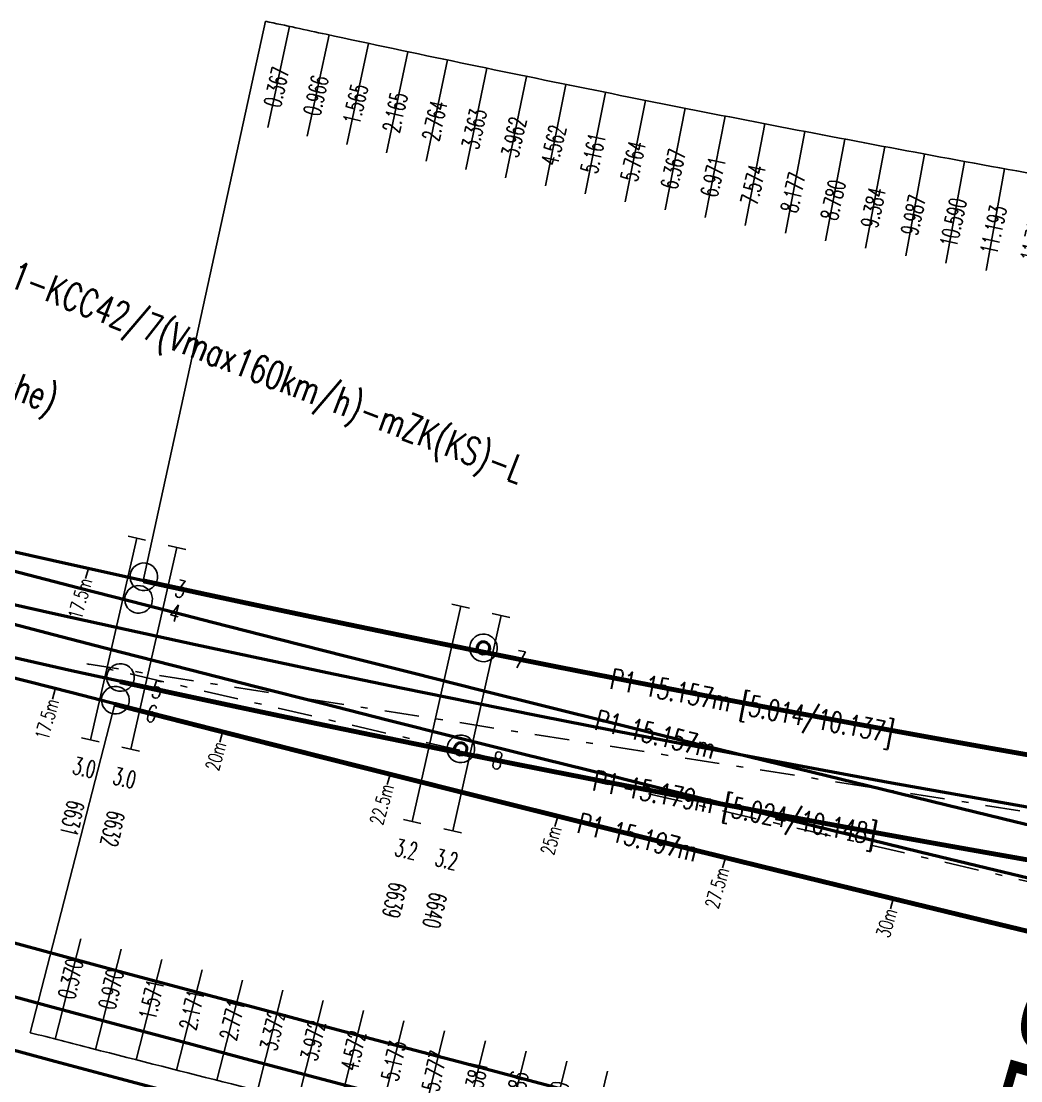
# Model space of a CAD drawing. Header units: millimetres. Extents: x 2688706 to 2690835, y 1254387 to 1255241.
# Drawn here: x 2689306.56 to 2689321.02, y 1254915.68 to 1254931.02 of the extents above; entities that cross this region are included whole.
import ezdxf
from ezdxf.enums import TextEntityAlignment as Align

# ---------------------------------------------------------------- set-up
doc = ezdxf.new("R2010")
doc.units = ezdxf.units.MM
doc.linetypes.add('STRICHLINIE', pattern=[0.75, 0.5, -0.25])
doc.linetypes.add('STRICHPUNKT', pattern=[1, 0.5, -0.25, 0, -0.25])
for name, color, linetype in [('A-HS-0017-_____', 1, 'STRICHPUNKT'), ('A-N1-0017-_____', 1, 'STRICHPUNKT'), ('A-SP-0017-_____', 1, 'STRICHPUNKT'), ('BS-TR-B-Gleisstrang-LinieGeometrie', 7, 'Continuous'), ('BS-TR-B-Weiche-Kurzbezeichnung', 7, 'Continuous'), ('BS-TR-N-Gleisstrang-LinieGeometrie', 7, 'Continuous'), ('G-EM-0017-_____', 1, 'Continuous'), ('G-GE-0017-_____', 1, 'Continuous'), ('L-HS-0017-_____', 4, 'Continuous'), ('L-N1-0017-_____', 3, 'Continuous'), ('L-ST-0017-_____', 7, 'Continuous'), ('S-OF-0017-_____', 7, 'STRICHLINIE'), ('S-ON-0017-_____', 7, 'Continuous'), ('T-DD-0017-_____', 7, 'Continuous'), ('T-EM-0017-_____', 1, 'Continuous'), ('T-GE-0017-_____', 1, 'Continuous'), ('T-MK-0017-_____', 1, 'Continuous'), ('T-SS-0017-_____', 7, 'Continuous'), ('T-ST', 7, 'Continuous')]:
    doc.layers.add(name, color=color, linetype=linetype)
doc.layers.add('T-LL-0017-_____', color=2, linetype='Continuous', lineweight=0)
doc.layers.get('S-OF-0017-_____').off()
doc.styles.add('R6', font='simplex.shx', dxfattribs={"width": 0.6})
doc.styles.add('R7', font='simplex.shx', dxfattribs={"width": 0.7})
doc.styles.add('Style-Arial', font='arial.ttf')

# ---------------------------------------------------------------- blocks, each defined once
blk = doc.blocks.new('WeiVlpSchwelleR')
at = {"color": 7}
for p, q in [((-0.4999999999999886, -0.1300000000000048), (-0.4999999999999886, 0.1299999999999719)), ((0.5000000000000153, -0.1300000000000075), (0.5000000000000082, 0.1299999999999692))]:
    blk.add_line(p, q, dxfattribs=at)
at = {"color": 0, "linetype": 'ByBlock', "lineweight": -2}
blk.add_line((0.5000000000000118, -1.201402631621339e-14), (-0.4999999999999868, 4.853087807381139e-15), dxfattribs=at)
at = {"style": 'R6', "width": 0.6}
blk.add_attdef('LAENGE', text='', height=0.25, rotation=90, dxfattribs=at).set_placement((1.229737067022978, 0.007106245459260857, 6e-06), align=Align.MIDDLE)
at = {"style": 'R6', "width": 0.6, "flags": 1}
for tag, p in [('WVP-SKML', (-3, -5.426215032855453e-14, 2e-06)), ('WVP-SKMR', (5, -5.426215032855453e-14, 2e-06))]:
    blk.add_attdef(tag, text='', height=0.25, rotation=180, dxfattribs=at).set_placement(p, align=Align.MIDDLE_CENTER)
for tag, rotation, p in [('VERKLINKS', 180, (-0.8611075787620777, -8.73603956063954e-05, 2e-06)), ('VERKRECHTS', 179.9999999999973, (0.8750000000000082, -5.459328261269093e-14, 2e-06))]:
    blk.add_attdef(tag, text='', height=0.25, rotation=rotation, dxfattribs=at).set_placement(p, align=Align.MIDDLE)
at = {"color": 1, "extrusion": (-1, 1.836970198721029e-16, 1.224646799147353e-16), "style": 'R6', "width": 0.6, "flags": 8}
blk.add_attdef('WVP-ANL', text='', height=0.25, rotation=270, dxfattribs=at).set_placement((1.829950611378862e-14, -6.12323399573665e-17, 0.4999999999999904), align=Align.MIDDLE)
at = {"style": 'R6', "width": 0.6, "flags": 1}
blk.add_attdef('VERSCHIEBUNG', text='', height=0.25, rotation=179.9999999999999, dxfattribs=at).set_placement((1.75503510535756, -5.395683899678261e-14, 2.000000000057511e-06), align=Align.MIDDLE_LEFT)
at = {"color": 1, "extrusion": (1, -1.83697019872103e-16, 3.374459510989179e-32), "style": 'R6', "width": 0.6, "flags": 8}
blk.add_attdef('WVP-ANR', text='', height=0.25, rotation=270, dxfattribs=at).set_placement((-1.90594986648479e-14, -7.137320858570557e-15, 0.5000000000000118), align=Align.MIDDLE)
at = {"style": 'R6', "width": 0.6}
blk.add_attdef('BEZEICHNUNG', text='', height=0.25, rotation=180, dxfattribs=at).set_placement((3.371428571428583, -5.426215032855453e-14, 2.000000000057511e-06), align=Align.MIDDLE_LEFT)
blk = doc.blocks.new('WeiVlpAbstMarkeL')
blk.add_line((0, 0), (-0.1500000000000004, -1.110223024625157e-16))
at = {"style": 'R7', "width": 0.7}
blk.add_attdef('ATTR', text='', height=0.2, dxfattribs=at).set_placement((-0.1500000000000004, -1.110223024625157e-16), align=Align.MIDDLE_RIGHT)
blk = doc.blocks.new('st_Norm_a')
at = {"color": 0, "linetype": 'ByBlock', "lineweight": -2}
blk.add_circle((0, 0, 1), 0.2, dxfattribs=at)
at = {"layer": 'T-ST', "color": 0, "linetype": 'ByBlock', "lineweight": -2, "style": 'R7', "width": 0.7}
blk.add_attdef('WVP-STNR', text='', height=0.25, dxfattribs=at).set_placement((0.55, 0), align=Align.MIDDLE)
blk = doc.blocks.new('st_Isol6_a')
at = {"color": 0, "linetype": 'ByBlock', "lineweight": -2}
for radius in [0.2, 0.1, 0.08]:
    blk.add_circle((0, 0, 1), radius, dxfattribs=at)
at = {"layer": 'T-ST', "color": 0, "linetype": 'ByBlock', "lineweight": -2, "style": 'R7', "width": 0.7, "flags": 8}
blk.add_attdef('WVP-STNR', text='', height=0.25, dxfattribs=at).set_placement((0.55, 0), align=Align.MIDDLE)
blk = doc.blocks.new('WvpSwm_71018163856')
at = {"layer": 'T-EM-0017-_____', "style": 'R7', "width": 0.7000000000000001}
for tag, p in [('SWM_BEZ', (-0.4488859261505809, 4.477555295616561)), ('SWM_SAP', (-0.3990097121338749, 3.980049151659166))]:
    blk.add_attdef(tag, p, '', height=0.3999999999999999, rotation=185.7249143660154, dxfattribs=at)
blk = doc.blocks.new('WvpSwm_71018163902')
at = {"layer": 'T-GE-0017-_____', "style": 'R7', "width": 0.7000000000000001}
for tag, p in [('SWM_BEZ', (-0.3491334981171121, 3.482543007701771)), ('SWM_SAP', (-0.2992572841004062, 2.985036863744373))]:
    blk.add_attdef(tag, p, '', height=0.3999999999999999, rotation=185.7249143660154, dxfattribs=at)
blk = doc.blocks.new('Weiche-17')
at = {"layer": 'A-HS-0017-_____', "flags": 128}
blk.add_lwpolyline([(433.63499, 17.47695, 0.005561663456612552), (452.80906, 19.5631, 0.0005904415350529665), (454.8654821220701, 19.81248547469707, 0.0005766940764613905), (456.9213165308532, 20.06667051476297, 0.0005629466180862063), (458.9765662622826, 20.32554071781432, 0.0005491991599312885), (461.0312351281863, 20.58898175354778, 0.0005354517020494657), (463.0853276974889, 20.85687936487658, 0.0005217042441526011), (465.1388492768355, 21.12911936875591, 0.0005079567865400952), (467.1918058918596, 21.40558765691478, 0.0004942093292015613), (469.2442042681308, 21.68617019633007, 0.0004804618721267446), (471.2960518121881, 21.97075302952067, 0.000466714414975924), (473.3473565925922, 22.25922227465371, 0.0004529669581778496), (475.39812, 22.55147)], format="xyb", dxfattribs=at)
at = {"layer": 'A-N1-0017-_____', "flags": 128}
blk.add_lwpolyline([(433.63499, 17.47695, 0.01520250774616116), (452.75762, 19.93144, 0.001605019221573569), (454.7754951543451, 20.25983640232413, 0.001591607687177336), (456.7912296220386, 20.60112679221095, 0.001578196153257856), (458.8047600093104, 20.95518920324123, 0.001564784619973102), (460.8160250664545, 21.32190151033434, 0.001551373087257246), (462.8249656691053, 21.70114145308001, 0.001537961555101283), (464.8315247993357, 22.09278665850026, 0.001524550023495265), (466.835647526594, 22.49671466323701, 0.001511138492429794), (468.83728, 22.91282, 0.0004956217801453381), (470.9230390267351, 23.35526401038972, 0.0004810373913329801), (473.0079298608289, 23.80178132940808, 0.0004664530025032431), (475.09197, 24.25224)], format="xyb", dxfattribs=at)
at = {"layer": 'A-SP-0017-_____', "flags": 128}
blk.add_lwpolyline([(475.39812, 22.55147), (451.40418, 19.10928), (475.09197, 24.25224)], dxfattribs=at)
at = {"layer": 'L-HS-0017-_____', "flags": 128}
for points in [[(451.7762418245657, 20.19500168354906, 0.0002742058736735242), (452.7196500148198, 20.30775149872272, 0.000590441535052962), (454.774310840864, 20.55692338176732, 0.0005766940764613335), (456.8284282422059, 20.81089612963524, 0.0005629466180863592), (458.882002373554, 21.06955528148137, 0.000549199159931255), (460.9350370204221, 21.33278678449517, 0.0005354517020492682), (462.9875367250609, 21.6004766521977, 0.0005217042441527311), (465.0395067671624, 21.8725109652728, 0.0004407837395036178), (466.8196987815332, 22.11200299891432, 0.0004407837395036178)], [(433.5621666054892, 18.22340612946232, 0.005287449519218353), (451.7762418245657, 20.19500168354906, 0.005287449519218353)], [(433.7078133945113, 16.73049387053766, 0.005298242491489402), (451.9906271175506, 18.70992933871781, 0.005298242491489402)]]:
    blk.add_lwpolyline(points, format="xyb", dxfattribs=at)
at = {"layer": 'L-HS-0017-_____', "lineweight": 70, "const_width": 0.07, "flags": 128}
blk.add_lwpolyline([(451.9906271175506, 18.70992933871781, 0.0002634132033126763), (452.8984699851803, 18.8184485012772, 0.0005904415350529674), (454.9566534032757, 19.06804756762665, 0.000576694076461347), (457.0142048194998, 19.32244489989046, 0.0005629466180863559), (459.0711301510117, 19.58152615414747, 0.0005491991599312746), (461.12743323595, 19.8451767226004, 0.0005354517020492733), (463.1831186699159, 20.11328207755503, 0.000521704244152742), (465.2381917865084, 20.38572777223919, 0.0004537151450862355), (467.0733014091382, 20.63265627839605, 0.0004537151450862355)], format="xyb", dxfattribs=at)
at = {"layer": 'L-N1-0017-_____', "lineweight": 70, "const_width": 0.07, "flags": 128}
for points in [[(451.7279853386735, 20.52815724172472, 0.0007292740524109034), (452.6395680399181, 20.67209088585707, 0.001605019221573418), (454.6526467296561, 20.99970684000323, 0.001591607687177413), (456.663673388842, 21.34020013591424, 0.00157819615325786), (458.6725407417694, 21.69344259151046, 0.001564784619972911), (460.6791875926185, 22.05931286484014, 0.001551373087257244), (462.6835548624567, 22.43768947172032, 0.001537961555101254), (464.6855855705438, 22.82845080843526, 0.001497668340066002), (466.6499875467391, 23.22426325227669, 0.001497668340066002)], [(451.9403437431668, 19.04313583515704, 0.0007447360090452279), (452.8756719600817, 19.19078911414294, 0.001605019221573398), (454.8983435790336, 19.519965964645, 0.001591607687177439), (456.9187858552351, 19.86205344850771, 0.001578196153257899), (458.9369792768512, 20.21693581497203, 0.001564784619972892), (460.9528625402901, 20.58449015582835, 0.001551373087257248), (462.9663764757537, 20.96459343443968, 0.001537961555101261), (464.9774640281273, 21.35712250856517, 0.001447050046887265), (466.8840234062487, 21.74107925221346, 0.001447050046887265)]]:
    blk.add_lwpolyline(points, format="xyb", dxfattribs=at)
at = {"layer": 'L-N1-0017-_____', "flags": 128}
for points in [[(433.5621639964716, 18.22340587492505, 0.01447307323375306), (451.7279853386735, 20.52815724172472, 0.01447307323375306)], [(433.7078160035284, 16.73049412507498, 0.01445760805018004), (451.9403437431668, 19.04313583515704, 0.01445760805018004)]]:
    blk.add_lwpolyline(points, format="xyb", dxfattribs=at)
at = {"layer": 'T-MK-0017-_____'}
for p, q in [((461.1866390024971, 30.60781680685156), (461.4697813731686, 29.1347823884042)), ((460.0313476157391, 30.38794562804051), (460.3090841741317, 28.91388239868695)), ((460.6090864184391, 30.49734970904554), (460.8895277569601, 29.02379867306188)), ((459.4534090041155, 30.27960201595168), (459.7284398469411, 28.80503155798953)), ((458.2971329571029, 30.06614383972545), (458.5667144254619, 28.59056739917166)), ((458.8753371259177, 30.17233237746642), (459.1476496218671, 28.69725749646892)), ((457.7187332097591, 29.96102581722415), (457.985582726753, 28.48495287347101)), ((456.561499240318, 29.75403438117776), (456.8228558655367, 28.27697896093981)), ((457.1401551660665, 29.85698147451388), (457.4042690520113, 28.3804165909916)), ((455.9826521171458, 29.65216783895141), (456.2412505705941, 28.17462703075891)), ((454.8283282610079, 29.45235416674474), (455.0814088156153, 27.97385823070717)), ((455.4036158143107, 29.55138220292407), (455.6594551945589, 28.07336115723013)), ((454.2528908288578, 29.35440789348778), (454.5032054824504, 27.87544116830536)), ((453.101508554072, 29.16175170588385), (453.3462820649008, 27.68185781495905)), ((453.677271199344, 29.25753812068384), (453.9248190761709, 27.77810578067011)), ((452.5256629333647, 29.06706521870311), (452.7676438183317, 27.58671213537786)), ((451.3734408680206, 28.88095251375669), (451.6098339269759, 27.39969685666106)), ((451.9496396876671, 28.97346537690079), (452.1888270853606, 27.49265837097984)), ((451.7279853386735, 20.52815724172472), (450.4445598504722, 28.734220515841)), ((450.7976005093673, 28.78964575280949), (451.0311013379696, 27.30793142034117)), ((451.9906271175506, 18.70992933871781), (452.5715991284577, 13.82784695311034)), ((460.7492844343707, 14.83934210762754), (460.5584833104994, 16.32715759723954)), ((459.5430831900991, 14.68544190643852), (459.3541951739921, 16.17350148769565)), ((460.1457195141017, 14.76213620494133), (459.9558727682157, 16.25007377522998)), ((458.3375429650226, 14.53321969936103), (458.1506086159277, 16.02152596795243)), ((458.9403380569726, 14.60913297574786), (458.7524268338906, 16.09731622126565)), ((456.5366997753465, 14.30883893568158), (456.3527265515597, 15.79751413629771)), ((457.1357310537891, 14.38307145260828), (456.9507634973851, 15.87162343459545)), ((457.7346981739655, 14.45770210998525), (457.5487407793987, 15.94613076041023)), ((455.3384610421997, 14.16157156229378), (455.1564852769941, 15.65049225221579)), ((455.9376190462776, 14.23500656351202), (455.7546402371912, 15.72380431855644)), ((454.1398963625037, 14.01591491106325), (453.959957196798, 15.50508310057212)), ((454.7392036045822, 14.0885383237258), (454.5582460968127, 15.57758311162905)), ((452.9410790954303, 13.87189527651325), (452.7631933434517, 15.36131014794532)), ((453.5405395962374, 13.94370135826926), (453.3616188567469, 15.43299225295041))]:
    blk.add_line(p, q, dxfattribs=at)
at = {"layer": 'T-MK-0017-_____', "flags": 128}
for points in [[(450.4445598504722, 28.734220515841, 0.0007292740524108827), (451.3322101744539, 28.87437537581314, 0.001605019221573428), (453.2921701857992, 29.19334821708213, 0.001591607687177205), (455.2510611404483, 29.52501424976271, 0.001578196153257891), (457.2082880579032, 29.86917616840464, 0.001564784619972891), (459.1637909182609, 30.22572139992519, 0.001551373087257238), (461.1175111457287, 30.59453705641022, 0.001537961555101289), (463.0693921713963, 30.97551005328654, 0.001238326346238974), (464.653466591835, 31.29383441161078, 0.001238326346238974)], [(452.5715991284577, 13.82784695311034, 0.0002634132033127872), (453.4845856923642, 13.93698096834123, 0.0005904415350527465), (455.5543150529783, 14.18798020643271, 0.0005766940764613394), (457.6231220995938, 14.44376919399258, 0.0005629466180865778), (459.6910316128501, 14.70423396739818, 0.0005491991599312608), (461.7580476113791, 14.96925810075925, 0.0005354517020492721), (463.8241748656495, 15.23872529244863, 0.0005217042441527306), (465.8894188859516, 15.51251936685912, 0.0003677085205580171), (467.3838650660138, 15.71334720108457, 0.0003677085205580171)]]:
    blk.add_lwpolyline(points, format="xyb", dxfattribs=at)
at = {"layer": 'G-EM-0017-_____'}
ref = blk.add_blockref('WvpSwm_71018163856', (434.8367986188522, 18.90230354987094), dxfattribs=at)
ref.add_attrib('SWM_BEZ', 'el.Heizung EW VI-500-Be-CKA12 (QC links/gauche)', (439.5, 22.3), dxfattribs={"layer": 'T-EM-0017-_____', "height": 0.3999999999999999, "style": 'R7', "width": 0.7000000000000001})
ref.add_attrib('SWM_SAP', '250-01-3212', (436, 22.3), dxfattribs={"layer": 'T-EM-0017-_____', "height": 0.3999999999999999, "style": 'R7', "width": 0.7000000000000001})
at = {"layer": 'G-GE-0017-_____'}
ref = blk.add_blockref('WvpSwm_71018163902', (434.8367986188522, 18.90230354987094), dxfattribs=at)
ref.add_attrib('SWM_BEZ', 'Antrieb Drehstrom 0.52kW-1500U/min-3s-5:1-KCC42/7(Vmax160km/h)-mZK(KS)-L', (439.5, 23.8), dxfattribs={"layer": 'T-GE-0017-_____', "height": 0.3999999999999999, "style": 'R7', "width": 0.7000000000000001})
at = {"layer": 'L-ST-0017-_____', "color": 7}
ref = blk.add_blockref('st_Isol6_a', (456.6822993391918, 21.34341533875063), dxfattribs=dict(at, rotation=9.795530200807779))
ref.add_attrib('WVP-STNR', '7', dxfattribs={"layer": 'T-ST', "color": 0, "linetype": 'ByBlock', "lineweight": -2, "height": 0.25, "rotation": 9.795530200807779, "style": 'R7', "width": 0.7}).set_placement((457.2242809848861, 21.43698828211826), align=Align.MIDDLE)
for p, rotation, values in [((451.7279853386735, 20.52815724172473), 8.889029365785825, {'WVP-STNR': '3'}), ((451.7762418245657, 20.19500168354909), 6.783859502136247, {'WVP-STNR': '4'}), ((451.9403437431668, 19.04313583515705), 8.88548574828165, {'WVP-STNR': '5'}), ((451.9906271175506, 18.70992933871787), 6.786332999880515, {'WVP-STNR': '6'})]:
    blk.add_blockref('st_Norm_a', p, dxfattribs=dict(at, rotation=rotation)).add_auto_attribs(values)
ref = blk.add_blockref('st_Isol6_a', (456.9050709731243, 19.85968671041966), dxfattribs=dict(at, rotation=9.789701029543288))
ref.add_attrib('WVP-STNR', '8', dxfattribs={"layer": 'T-ST', "color": 0, "linetype": 'ByBlock', "lineweight": -2, "height": 0.25, "rotation": 9.789701029543288, "style": 'R7', "width": 0.7}).set_placement((457.4470621359595, 19.95320451304912), align=Align.MIDDLE)
at = {"layer": 'S-OF-0017-_____'}
ref = blk.add_blockref('WeiVlpSchwelleR', (465.9216732308282, 21.7698054739802), dxfattribs=dict(at, xscale=3.8, rotation=279.1556747253679))
ref.add_attrib('WVP-SKML', '14.214', dxfattribs={"layer": 'T-MK-0017-_____', "height": 0.25, "rotation": 99.15567472536786, "style": 'R6', "width": 0.6}).set_placement((464.2538574986335, 30.29459424168197), align=Align.MIDDLE_CENTER)
ref.add_attrib('WVP-SKMR', '14.249', dxfattribs={"layer": 'T-MK-0017-_____', "height": 0.25, "rotation": 99.15567472536786, "style": 'R6', "width": 0.6}).set_placement((466.661079488131, 16.52403804786293), align=Align.MIDDLE_CENTER)
ref = blk.add_blockref('WeiVlpSchwelleR', (464.7291593317229, 21.57108326913308), dxfattribs=dict(at, xscale=3.600000000000001, rotation=279.0963419099043))
ref.add_attrib('WVP-SKML', '13.005', dxfattribs={"layer": 'T-MK-0017-_____', "height": 0.25, "rotation": 99.09634190990423, "style": 'R6', "width": 0.6}).set_placement((463.095042688156, 30.06309679753898), align=Align.MIDDLE_CENTER)
ref.add_attrib('WVP-SKMR', '13.038', dxfattribs={"layer": 'T-MK-0017-_____', "height": 0.25, "rotation": 99.09634190990423, "style": 'R6', "width": 0.6}).set_placement((465.4563768146921, 16.36270143198573), align=Align.MIDDLE_CENTER)
ref = blk.add_blockref('WeiVlpSchwelleR', (465.3254817161095, 21.67008738045106), dxfattribs=dict(at, xscale=3.8, rotation=279.1258869163523))
ref.add_attrib('WVP-SKML', '13.609', dxfattribs={"layer": 'T-MK-0017-_____', "height": 0.25, "rotation": 99.12588691635226, "style": 'R6', "width": 0.6}).set_placement((463.6745397494194, 30.17831906911267), align=Align.MIDDLE_CENTER)
ref.add_attrib('WVP-SKMR', '13.643', dxfattribs={"layer": 'T-MK-0017-_____', "height": 0.25, "rotation": 99.12588691635226, "style": 'R6', "width": 0.6}).set_placement((466.0587688073957, 16.44319262161016), align=Align.MIDDLE_CENTER)
ref = blk.add_blockref('WeiVlpSchwelleR', (464.1327060291939, 21.47280021935498), dxfattribs=dict(at, xscale=3.600000000000001, rotation=279.0670465188881))
ref.add_attrib('WVP-SKML', '12.401', dxfattribs={"layer": 'T-MK-0017-_____', "height": 0.25, "rotation": 99.06704651888806, "style": 'R6', "width": 0.6}).set_placement((462.5154229900685, 29.94894515293848), align=Align.MIDDLE_CENTER)
ref.add_attrib('WVP-SKMR', '12.433', dxfattribs={"layer": 'T-MK-0017-_____', "height": 0.25, "rotation": 99.06704651888806, "style": 'R6', "width": 0.6}).set_placement((464.8539054310553, 16.28257213922227), align=Align.MIDDLE_CENTER)
ref = blk.add_blockref('WeiVlpSchwelleR', (462.9399010634329, 21.27849809455023), dxfattribs=dict(at, xscale=3.6, rotation=278.9850833759533))
ref.add_attrib('WVP-SKML', '11.193', dxfattribs={"layer": 'T-MK-0017-_____', "height": 0.25, "rotation": 98.98508337595328, "style": 'R6', "width": 0.6}).set_placement((461.3565244249, 29.72399615578314), align=Align.MIDDLE_CENTER)
ref.add_attrib('WVP-SKMR', '11.222', dxfattribs={"layer": 'T-MK-0017-_____', "height": 0.25, "rotation": 98.98508337595328, "style": 'R6', "width": 0.6}).set_placement((463.6488105865731, 16.12341420792419), align=Align.MIDDLE_CENTER)
ref = blk.add_blockref('WeiVlpSchwelleR', (463.5361225714722, 21.37524029143091), dxfattribs=dict(at, xscale=3.6, rotation=279.0379998527581))
ref.add_attrib('WVP-SKML', '11.797', dxfattribs={"layer": 'T-MK-0017-_____', "height": 0.25, "rotation": 99.0379998527581, "style": 'R6', "width": 0.6}).set_placement((461.9355962305801, 29.83584996578468), align=Align.MIDDLE_CENTER)
ref.add_attrib('WVP-SKMR', '11.827', dxfattribs={"layer": 'T-MK-0017-_____', "height": 0.25, "rotation": 99.0379998527581, "style": 'R6', "width": 0.6}).set_placement((464.2513853326573, 16.20280997596392), align=Align.MIDDLE_CENTER)
ref = blk.add_blockref('WeiVlpSchwelleR', (462.3435512132662, 21.18248231704874), dxfattribs=dict(at, xscale=3.6, rotation=278.9316806571778))
ref.add_attrib('WVP-SKML', '10.590', dxfattribs={"layer": 'T-MK-0017-_____', "height": 0.25, "rotation": 98.93168065717784, "style": 'R6', "width": 0.6}).set_placement((460.7773512215517, 29.61321908745535), align=Align.MIDDLE_CENTER)
ref.add_attrib('WVP-SKMR', '10.617', dxfattribs={"layer": 'T-MK-0017-_____', "height": 0.25, "rotation": 98.93168065717784, "style": 'R6', "width": 0.6}).set_placement((463.0461290780729, 16.0443837787724), align=Align.MIDDLE_CENTER)
ref = blk.add_blockref('WeiVlpSchwelleR', (461.1504685088876, 20.99264532694605), dxfattribs=dict(at, xscale=3.4, rotation=278.8233739479982))
ref.add_attrib('WVP-SKML', '9.384', dxfattribs={"layer": 'T-MK-0017-_____', "height": 0.25, "rotation": 98.82337394799818, "style": 'R6', "width": 0.6}).set_placement((459.6184275098108, 29.39485974117439), align=Align.MIDDLE_CENTER)
ref.add_attrib('WVP-SKMR', '9.406', dxfattribs={"layer": 'T-MK-0017-_____', "height": 0.25, "rotation": 98.82337394799818, "style": 'R6', "width": 0.6}).set_placement((461.8406183753111, 15.88745373479304), align=Align.MIDDLE_CENTER)
ref = blk.add_blockref('WeiVlpSchwelleR', (461.7470733253991, 21.08719798182398), dxfattribs=dict(at, xscale=3.600000000000001, rotation=278.8777828293575))
ref.add_attrib('WVP-SKML', '9.987', dxfattribs={"layer": 'T-MK-0017-_____', "height": 0.25, "rotation": 98.87778282935751, "style": 'R6', "width": 0.6}).set_placement((460.1979895507747, 29.50350769042837), align=Align.MIDDLE_CENTER)
ref.add_attrib('WVP-SKMR', '10.011', dxfattribs={"layer": 'T-MK-0017-_____', "height": 0.25, "rotation": 98.87778282935751, "style": 'R6', "width": 0.6}).set_placement((462.4433982624067, 15.96573027747454), align=Align.MIDDLE_CENTER)
ref = blk.add_blockref('WeiVlpSchwelleR', (460.5537376309057, 20.89882622793505), dxfattribs=dict(at, xscale=3.4, rotation=278.7684403311048))
ref.add_attrib('WVP-SKML', '8.780', dxfattribs={"layer": 'T-MK-0017-_____', "height": 0.25, "rotation": 98.76844033110481, "style": 'R6', "width": 0.6}).set_placement((459.0387246234873, 29.28728744886792), align=Align.MIDDLE_CENTER)
ref.add_attrib('WVP-SKMR', '8.801', dxfattribs={"layer": 'T-MK-0017-_____', "height": 0.25, "rotation": 98.76844033110481, "style": 'R6', "width": 0.6}).set_placement((461.2377464538012, 15.80955082090058), align=Align.MIDDLE_CENTER)
ref = blk.add_blockref('WeiVlpSchwelleR', (459.3598987576391, 20.71341138081402), dxfattribs=dict(at, xscale=3.4, rotation=278.6569663322117))
ref.add_attrib('WVP-SKML', '7.574', dxfattribs={"layer": 'T-MK-0017-_____', "height": 0.25, "rotation": 98.65696633221171, "style": 'R6', "width": 0.6}).set_placement((457.8788429199554, 29.07538205097227), align=Align.MIDDLE_CENTER)
ref.add_attrib('WVP-SKMR', '7.590', dxfattribs={"layer": 'T-MK-0017-_____', "height": 0.25, "rotation": 98.65696633221171, "style": 'R6', "width": 0.6}).set_placement((460.03181146657, 15.65489874711452), align=Align.MIDDLE_CENTER)
ref = blk.add_blockref('WeiVlpSchwelleR', (459.9568807150685, 20.80574789451063), dxfattribs=dict(at, xscale=3.4, rotation=278.7129759768049))
ref.add_attrib('WVP-SKML', '8.177', dxfattribs={"layer": 'T-MK-0017-_____', "height": 0.25, "rotation": 98.71297597680487, "style": 'R6', "width": 0.6}).set_placement((458.4588818381183, 29.18079797539318), align=Align.MIDDLE_CENTER)
ref.add_attrib('WVP-SKMR', '8.195', dxfattribs={"layer": 'T-MK-0017-_____', "height": 0.25, "rotation": 98.71297597680487, "style": 'R6', "width": 0.6}).set_placement((460.6348037600479, 15.73203140139474), align=Align.MIDDLE_CENTER)
ref = blk.add_blockref('WeiVlpSchwelleR', (458.7632888944765, 20.6218800292082), dxfattribs=dict(at, xscale=3.4, rotation=278.6271329868071))
ref.add_attrib('WVP-SKML', '6.971', dxfattribs={"layer": 'T-MK-0017-_____', "height": 0.25, "rotation": 98.62713298680701, "style": 'R6', "width": 0.6}).set_placement((457.2986234976333, 28.97104254440051), align=Align.MIDDLE_CENTER)
ref.add_attrib('WVP-SKMR', '6.986', dxfattribs={"layer": 'T-MK-0017-_____', "height": 0.25, "rotation": 98.62713298680701, "style": 'R6', "width": 0.6}).set_placement((459.4297503804349, 15.5782776551928), align=Align.MIDDLE_CENTER)
ref = blk.add_blockref('WeiVlpSchwelleR', (457.5696989467128, 20.44106443795931), dxfattribs=dict(at, xscale=3.2, rotation=278.5680571780526))
ref.add_attrib('WVP-SKML', '5.764', dxfattribs={"layer": 'T-MK-0017-_____', "height": 0.25, "rotation": 98.56805717805264, "style": 'R6', "width": 0.6}).set_placement((456.1378111892148, 28.76564335403591), align=Align.MIDDLE_CENTER)
ref.add_attrib('WVP-SKMR', '5.777', dxfattribs={"layer": 'T-MK-0017-_____', "height": 0.25, "rotation": 98.56805717805264, "style": 'R6', "width": 0.6}).set_placement((458.2253823555657, 15.42620346051587), align=Align.MIDDLE_CENTER)
ref = blk.add_blockref('WeiVlpSchwelleR', (458.1665554044762, 20.53109658018514), dxfattribs=dict(at, xscale=3.4, rotation=278.5974986696834))
ref.add_attrib('WVP-SKML', '6.367', dxfattribs={"layer": 'T-MK-0017-_____', "height": 0.25, "rotation": 98.59749866968335, "style": 'R6', "width": 0.6}).set_placement((456.7183132154492, 28.86780112903499), align=Align.MIDDLE_CENTER)
ref.add_attrib('WVP-SKMR', '6.381', dxfattribs={"layer": 'T-MK-0017-_____', "height": 0.25, "rotation": 98.59749866968335, "style": 'R6', "width": 0.6}).set_placement((458.8275913231234, 15.50204292305853), align=Align.MIDDLE_CENTER)
ref = blk.add_blockref('WeiVlpSchwelleR', (455.7863149421054, 20.17665090125797), dxfattribs=dict(at, xscale=3.2, rotation=278.4807594981432))
ref.add_attrib('WVP-SKML', '3.962', dxfattribs={"layer": 'T-MK-0017-_____', "height": 0.25, "rotation": 98.48075949814317, "style": 'R6', "width": 0.6}).set_placement((454.4030796210134, 28.46702785837833), align=Align.MIDDLE_CENTER)
ref.add_attrib('WVP-SKMR', '3.972', dxfattribs={"layer": 'T-MK-0017-_____', "height": 0.25, "rotation": 98.48075949814317, "style": 'R6', "width": 0.6}).set_placement((456.4263158410744, 15.20204405605126), align=Align.MIDDLE_CENTER)
ref = blk.add_blockref('WeiVlpSchwelleR', (454.599436701875, 20.00452455029529), dxfattribs=dict(at, xscale=3.2, rotation=278.4232999890141))
ref.add_attrib('WVP-SKML', '2.764', dxfattribs={"layer": 'T-MK-0017-_____', "height": 0.25, "rotation": 98.42329998901415, "style": 'R6', "width": 0.6}).set_placement((453.2483726605693, 28.27381537132897), align=Align.MIDDLE_CENTER)
ref.add_attrib('WVP-SKMR', '2.771', dxfattribs={"layer": 'T-MK-0017-_____', "height": 0.25, "rotation": 98.42329998901415, "style": 'R6', "width": 0.6}).set_placement((455.2292755830763, 15.05492397624698), align=Align.MIDDLE_CENTER)
ref = blk.add_blockref('WeiVlpSchwelleR', (455.1929343352228, 20.09021157190585), dxfattribs=dict(at, xscale=3.2, rotation=278.4519650464265))
ref.add_attrib('WVP-SKML', '3.363', dxfattribs={"layer": 'T-MK-0017-_____', "height": 0.25, "rotation": 98.45196504642647, "style": 'R6', "width": 0.6}).set_placement((453.8257999254401, 28.3698787166756), align=Align.MIDDLE_CENTER)
ref.add_attrib('WVP-SKMR', '3.372', dxfattribs={"layer": 'T-MK-0017-_____', "height": 0.25, "rotation": 98.45196504642647, "style": 'R6', "width": 0.6}).set_placement((455.8278317608257, 15.12828521653867), align=Align.MIDDLE_CENTER)
ref = blk.add_blockref('WeiVlpSchwelleR', (454.005822234423, 19.91959685933591), dxfattribs=dict(at, xscale=3.2, rotation=278.3947557839211))
ref.add_attrib('WVP-SKML', '2.165', dxfattribs={"layer": 'T-MK-0017-_____', "height": 0.25, "rotation": 98.39475578392107, "style": 'R6', "width": 0.6}).set_placement((452.6708514643449, 28.17885336870796), align=Align.MIDDLE_CENTER)
ref.add_attrib('WVP-SKMR', '2.171', dxfattribs={"layer": 'T-MK-0017-_____', "height": 0.25, "rotation": 98.39475578392107, "style": 'R6', "width": 0.6}).set_placement((454.6306290999205, 14.98196519646775), align=Align.MIDDLE_CENTER)
ref = blk.add_blockref('WeiVlpSchwelleR', (452.8182466744382, 19.75202631927883), dxfattribs=dict(at, xscale=3, rotation=278.3379622856564))
ref.add_attrib('WVP-SKML', '0.966', dxfattribs={"layer": 'T-MK-0017-_____', "height": 0.25, "rotation": 98.33796228565636, "style": 'R6', "width": 0.6}).set_placement((451.5152767033937, 27.99219911949931), align=Align.MIDDLE_CENTER)
ref.add_attrib('WVP-SKMR', '0.970', dxfattribs={"layer": 'T-MK-0017-_____', "height": 0.25, "rotation": 98.33796228565636, "style": 'R6', "width": 0.6}).set_placement((453.4331871525431, 14.83727589507795), align=Align.MIDDLE_CENTER)
ref = blk.add_blockref('WeiVlpSchwelleR', (453.412091828059, 19.83543071970433), dxfattribs=dict(at, xscale=3, rotation=278.3663164631749))
ref.add_attrib('WVP-SKML', '1.565', dxfattribs={"layer": 'T-MK-0017-_____', "height": 0.25, "rotation": 98.36631646317488, "style": 'R6', "width": 0.6}).set_placement((452.0931521262832, 28.08498117334822), align=Align.MIDDLE_CENTER)
ref.add_attrib('WVP-SKMR', '1.571', dxfattribs={"layer": 'T-MK-0017-_____', "height": 0.25, "rotation": 98.36631646317488, "style": 'R6', "width": 0.6}).set_placement((454.0319328630803, 14.90941582476857), align=Align.MIDDLE_CENTER)
at = {"layer": 'S-ON-0017-_____'}
ref = blk.add_blockref('WeiVlpSchwelleR', (456.3795774348772, 20.26384179049452), dxfattribs=dict(at, xscale=3.2, rotation=278.509698591186))
ref.add_attrib('BEZEICHNUNG', '6639', dxfattribs={"layer": 'T-SS-0017-_____', "height": 0.25, "rotation": 278.509698591186, "style": 'R6', "width": 0.6}).set_placement((456.7513962917516, 17.7788212686367), align=Align.MIDDLE_LEFT)
ref.add_attrib('LAENGE', '3.2', dxfattribs={"layer": 'T-SS-0017-_____', "height": 0.25, "rotation": 8.509698591185964, "style": 'R6', "width": 0.6}).set_placement((456.6833563390033, 18.27421717223838), align=Align.MIDDLE)
ref.add_attrib('WVP-SKML', '4.562', dxfattribs={"layer": 'T-MK-0017-_____', "height": 0.25, "rotation": 98.50969859118595, "style": 'R6', "width": 0.6}).set_placement((454.9801765937723, 28.5652566051222), align=Align.MIDDLE_CENTER)
ref.add_attrib('WVP-SKMR', '4.572', dxfattribs={"layer": 'T-MK-0017-_____', "height": 0.25, "rotation": 98.50969859118595, "style": 'R6', "width": 0.6}).set_placement((457.0247505199467, 15.27620264180059), align=Align.MIDDLE_CENTER)
ref = blk.add_blockref('WeiVlpSchwelleR', (456.9727206858541, 20.35178380102667), dxfattribs=dict(at, xscale=3.2, rotation=278.5387968301196))
ref.add_attrib('BEZEICHNUNG', '6640', dxfattribs={"layer": 'T-SS-0017-_____', "height": 0.25, "rotation": 278.5387968301196, "style": 'R6', "width": 0.6}).set_placement((457.347872726717, 17.85315768420421), align=Align.MIDDLE_LEFT)
ref.add_attrib('LAENGE', '3.2', dxfattribs={"layer": 'T-SS-0017-_____', "height": 0.25, "rotation": 8.538796830119566, "style": 'R6', "width": 0.6}).set_placement((457.279621592348, 18.34852517772686), align=Align.MIDDLE)
ref.add_attrib('WVP-SKML', '5.161', dxfattribs={"layer": 'T-MK-0017-_____', "height": 0.25, "rotation": 98.53879683011958, "style": 'R6', "width": 0.6}).set_placement((455.5571194424596, 28.66456957550771), align=Align.MIDDLE_CENTER)
ref.add_attrib('WVP-SKMR', '5.173', dxfattribs={"layer": 'T-MK-0017-_____', "height": 0.25, "rotation": 98.53879683011958, "style": 'R6', "width": 0.6}).set_placement((457.6231237372255, 15.35075930024024), align=Align.MIDDLE_CENTER)
ref = blk.add_blockref('WeiVlpSchwelleR', (452.2242849816289, 19.66940316151565), dxfattribs=dict(at, xscale=3, rotation=278.3096887337946))
ref.add_attrib('BEZEICHNUNG', '6632', dxfattribs={"layer": 'T-SS-0017-_____', "height": 0.25, "rotation": 278.3096887337946, "style": 'R6', "width": 0.6}).set_placement((452.5747736197399, 17.26973170148118), align=Align.MIDDLE_LEFT)
ref.add_attrib('LAENGE', '3.0', dxfattribs={"layer": 'T-SS-0017-_____', "height": 0.25, "rotation": 8.309688733794541, "style": 'R6', "width": 0.6}).set_placement((452.5084994725008, 17.76536749470063), align=Align.MIDDLE)
ref.add_attrib('WVP-SKML', '0.367', dxfattribs={"layer": 'T-MK-0017-_____', "height": 0.25, "rotation": 98.30968873379454, "style": 'R6', "width": 0.6}).set_placement((450.9377010065286, 27.9006171533285), align=Align.MIDDLE_CENTER)
ref.add_attrib('WVP-SKMR', '0.370', dxfattribs={"layer": 'T-MK-0017-_____', "height": 0.25, "rotation": 98.30968873379454, "style": 'R6', "width": 0.6}).set_placement((452.8343476442431, 14.76554419937249), align=Align.MIDDLE_CENTER)
ref = blk.add_blockref('WeiVlpSchwelleR', (451.6314849118436, 19.58774056899415), dxfattribs=dict(at, xscale=3, rotation=278.2212988334207))
ref.add_attrib('BEZEICHNUNG', '6631', dxfattribs={"layer": 'T-SS-0017-_____', "height": 0.25, "rotation": 278.2212988334207, "style": 'R6', "width": 0.6}).set_placement((451.9766958591925, 17.19843448087463), align=Align.MIDDLE_LEFT)
ref.add_attrib('LAENGE', '3.0', dxfattribs={"layer": 'T-SS-0017-_____', "height": 0.25, "rotation": 8.221298833420667, "style": 'R6', "width": 0.6}).set_placement((451.911154473025, 17.69416719892285), align=Align.MIDDLE)
at = {"layer": 'T-DD-0017-_____', "rotation": 95.57199899999999}
for p, values in [((450.9232604130306, 20.40690049168376), {'ATTR': '17.5m'}), ((463.510437744791, 20.15285306711019), {'ATTR': '30m'}), ((461.0314717885199, 19.82924169402565), {'ATTR': '27.5m'}), ((458.5516667154135, 19.51212480156062), {'ATTR': '25m'}), ((456.0710146768724, 19.20170321341368), {'ATTR': '22.5m'}), ((453.5895096150738, 18.89817646529934), {'ATTR': '20m'}), ((451.1071488471819, 18.6017296742059), {'ATTR': '17.5m'})]:
    blk.add_blockref('WeiVlpAbstMarkeL', p, dxfattribs=at).add_auto_attribs(values)
at = {"layer": 'T-LL-0017-_____', "style": 'R7', "width": 0.7}
for s, rotation, p in [('P1 15.157m [5.014/10.137]', 10.24894028037861, (460.5936661932487, 22.02375484048244)), ('P1 15.157m', 7.269165452416986, (459.4395243845575, 21.13518974130004)), ('P1 15.179m [5.024/10.148]', 10.24116350739105, (460.8938811831919, 20.55809031628246)), ('P1 15.197m', 7.271871422983227, (459.7402160888167, 19.64902656268339))]:
    blk.add_text(s, height=0.3, rotation=rotation, dxfattribs=at).set_placement(p, align=Align.MIDDLE_CENTER)

msp = doc.modelspace()

# ---------------------------------------------------------------- linework, layer by layer
at = {"layer": 'BS-TR-B-Gleisstrang-LinieGeometrie', "lineweight": 50}
for points in [[(2689306.10753889, 1254922.65034438, 454.4441116977951), (2689307.09831866, 1254922.42870382, 454.448604141709), (2689308.08980294, 1254922.21023642, 454.4529362747099), (2689309.08198157, 1254921.99494441, 454.457108097121), (2689309.08198, 1254921.99495, 454.4571099999999), (2689310.08104318, 1254921.78154367, 454.4611460301099), (2689311.08078585, 1254921.57134355, 454.465047076165), (2689312.08119495, 1254921.3643384, 454.468918534309), (2689313.08225755, 1254921.16051692, 454.4727788893341), (2689314.08396081, 1254920.95986776, 454.476628141239), (2689315.08629206, 1254920.76237951, 454.480466290036), (2689316.08923869, 1254920.56804069, 454.484293335733), (2689317.09278827, 1254920.37683977, 454.488109278312), (2689318.09692845, 1254920.18876518, 454.491914117781), (2689319.10164701, 1254920.00380528, 454.495707854141), (2689320.10693187, 1254919.82194839, 454.4994904874019), (2689321.11277103, 1254919.64318275, 454.503262017554)], [(2689306.04681625, 1254922.39444894, 454.464671775157), (2689307.02989327, 1254922.13972995, 454.471811399977), (2689308.01326798, 1254921.88616263, 454.478951024797), (2689308.99693903, 1254921.63374734, 454.486090649616), (2689308.99694, 1254921.63375, 454.48609), (2689309.95642055, 1254921.38872819, 454.4930519788469), (2689310.91617726, 1254921.14479038, 454.500013957694), (2689311.87620587, 1254920.90192481, 454.5069759365419), (2689312.83650214, 1254920.66011972, 454.513937915389), (2689313.79706186, 1254920.41936334, 454.520899894236), (2689314.75788089, 1254920.17964387, 454.5278618730829), (2689315.71895509, 1254919.94094952, 454.53482385193), (2689316.6802804, 1254919.70326848, 454.541785830777), (2689317.64185276, 1254919.46658892, 454.548747809625), (2689318.60366818, 1254919.23089901, 454.555709788472), (2689319.56572268, 1254918.99618692, 454.562671767319), (2689320.52801234, 1254918.76244079, 454.569633746166), (2689321.49053325, 1254918.52964876, 454.576595725013)], [(2689306.00610578, 1254917.02290461, 454.754841143532), (2689306.97150207, 1254916.76214205, 454.758362080943), (2689307.93712255, 1254916.50221089, 454.761740160493), (2689308.90296326, 1254916.24309926, 454.764975382387), (2689309.86902028, 1254915.98479526, 454.768067746826), (2689310.83528971, 1254915.727287, 454.7710172539969), (2689311.80176769, 1254915.47056257, 454.773823904082), (2689312.76845039, 1254915.21461006, 454.776487697252), (2689313.73533399, 1254914.95941754, 454.779008633671), (2689314.70241473, 1254914.70497309, 454.781386713491), (2689315.66968884, 1254914.45126476, 454.78362193686), (2689316.63715261, 1254914.1982806, 454.785714303915), (2689317.60480235, 1254913.94600868, 454.787663814783), (2689318.57263437, 1254913.69443701, 454.789470469583), (2689319.54064505, 1254913.44355364, 454.791134268427), (2689320.50883076, 1254913.19334659, 454.792655211415), (2689321.47718791, 1254912.94380388, 454.794033298642)]]:
    msp.add_polyline3d(points, dxfattribs=at)
at = {"layer": 'BS-TR-N-Gleisstrang-LinieGeometrie', "color": 1, "lineweight": 50, "true_color": 0xff0000}
for points in [[(2689306.03410159, 1254923.43340026, 454.382968249424), (2689307.00750049, 1254923.21483068, 454.387461917403), (2689307.98158357, 1254922.99933074, 454.391939876889), (2689308.95634116, 1254922.78690258, 454.396406126858), (2689309.93176357, 1254922.57754832, 454.400860667319), (2689310.9078411, 1254922.37127002, 454.405303498262), (2689311.88456405, 1254922.16806975, 454.409734619698), (2689312.86192272, 1254921.96794952, 454.414154031617), (2689313.8399074, 1254921.77091133, 454.418561734037), (2689314.81850836, 1254921.57695712, 454.42295772695), (2689314.81850836, 1254921.57695712, 454.42295772695), (2689315.76539609, 1254921.39226996, 454.427197588659), (2689316.71281741, 1254921.21033988, 454.431426500578), (2689317.6607643, 1254921.03116843, 454.435644462688), (2689318.60922872, 1254920.85475713, 454.439851474997), (2689319.55820265, 1254920.68110746, 454.444047537516), (2689320.50767803, 1254920.51022091, 454.448232650235), (2689321.45764682, 1254920.34209892, 454.452406813155)], [(2689306.42793834, 1254923.06756875, 454.406251879756), (2689307.39396108, 1254922.81749155, 454.413273271329), (2689308.36027125, 1254922.56852728, 454.4203430317691), (2689309.32686755, 1254922.32067629, 454.427620164006), (2689310.29374872, 1254922.07393888, 454.43511712417), (2689311.26091346, 1254921.8283154, 454.442786661459), (2689312.2283605, 1254921.58380616, 454.45046923101), (2689313.19608854, 1254921.3404115, 454.458151800561), (2689314.16409632, 1254921.09813173, 454.465834370113), (2689315.13238253, 1254920.85696718, 454.473516939664), (2689316.10094591, 1254920.61691817, 454.481199509215), (2689316.10094591, 1254920.61691817, 454.481199509215), (2689317.0671125, 1254920.37854352, 454.488861070915), (2689318.03350643, 1254920.14109223, 454.496522632615), (2689319.00012683, 1254919.9045645, 454.504184194314), (2689319.96697281, 1254919.66896057, 454.511845756014), (2689320.93404348, 1254919.43428064, 454.519507317714), (2689321.90133797, 1254919.20052493, 454.527168879413)], [(2689306.33197627, 1254921.83366884, 454.505509086399), (2689307.28979637, 1254921.62056507, 454.509742973084), (2689308.24826883, 1254921.41041489, 454.513800177432), (2689309.20738455, 1254921.20322029, 454.517551262108), (2689310.1671344, 1254920.99898325, 454.520977278363), (2689311.12750928, 1254920.7977057, 454.524118290154), (2689312.08850005, 1254920.59938955, 454.527202240847), (2689313.05009759, 1254920.40403669, 454.5302747833809), (2689314.01229275, 1254920.21164898, 454.5333359177829), (2689314.01229275, 1254920.21164898, 454.5333359177829), (2689315.01020312, 1254920.01530652, 454.536496702693), (2689316.00870998, 1254919.82202034, 454.539645231788), (2689317.00780394, 1254919.63179225, 454.54278150506), (2689318.00747566, 1254919.44462403, 454.545905522508), (2689319.00771576, 1254919.26051746, 454.549017284153), (2689320.00851486, 1254919.07947424, 454.552116789973), (2689321.00986358, 1254918.90149607, 454.55520403999), (2689322.01175253, 1254918.72658463, 454.558279034183)], [(2689306.33084902, 1254921.54803684, 454.527923181322), (2689307.29793161, 1254921.29802439, 454.534939640928), (2689308.26530135, 1254921.04912528, 454.541857414957), (2689309.23295693, 1254920.80133984, 454.548556644373), (2689310.2008971, 1254920.55466839, 454.555037053563), (2689311.16912056, 1254920.30911126, 454.561396641965), (2689312.13762602, 1254920.06466878, 454.567755916228), (2689313.10641222, 1254919.82134128, 454.574115190492), (2689314.07547785, 1254919.57912906, 454.580474464756), (2689314.07547785, 1254919.57912906, 454.580474464756), (2689315.02082844, 1254919.34390513, 454.586676480064), (2689315.96640485, 1254919.10959059, 454.592878495373), (2689316.9122062, 1254918.87618569, 454.599080510681), (2689317.85823161, 1254918.64369062, 454.60528252599), (2689318.80448022, 1254918.41210561, 454.611484541298), (2689319.75095114, 1254918.18143087, 454.617686556607), (2689320.6976435, 1254917.95166661, 454.623888571915), (2689321.64455643, 1254917.72281304, 454.6300905872239)], [(2689306.22896511, 1254917.73774685, 454.711135931045), (2689307.18943953, 1254917.47844699, 454.715266781372), (2689308.15015667, 1254917.22004784, 454.719256517879), (2689309.11111567, 1254916.96254963, 454.723105140805), (2689309.11111567, 1254916.96254963, 454.723105140805), (2689310.05542402, 1254916.71034902, 454.726748820968), (2689310.99991232, 1254916.45882316, 454.730256296022), (2689311.94458008, 1254916.20797218, 454.733627566174), (2689312.88942684, 1254915.95779621, 454.736862631618), (2689313.8344521, 1254915.70829538, 454.739961492543), (2689314.77965538, 1254915.45946981, 454.7429241491299), (2689315.7250362, 1254915.21131963, 454.74575060155), (2689316.67059407, 1254914.96384496, 454.748440849971), (2689317.61632852, 1254914.71704595, 454.750994894547), (2689318.56223906, 1254914.4709227, 454.753412735427), (2689319.50832521, 1254914.22547535, 454.755694372753), (2689320.45458649, 1254913.98070401, 454.757839806657), (2689321.4010224, 1254913.73660883, 454.759849037264)], [(2689306.04798576, 1254916.2357154, 454.799331631215), (2689307.0452332, 1254915.9668021, 454.802275708507), (2689307.0452332, 1254915.9668021, 454.802275708507), (2689307.98874497, 1254915.71325407, 454.804921824878), (2689308.9324433, 1254915.46040128, 454.807433123296), (2689309.87632768, 1254915.20824387, 454.809809603907), (2689310.82039758, 1254914.95678197, 454.812051266847), (2689311.76465251, 1254914.70601572, 454.814158112242), (2689312.70909194, 1254914.45594526, 454.816130140213), (2689313.65371536, 1254914.20657073, 454.817967350874), (2689314.59852227, 1254913.95789225, 454.819669744328), (2689315.54351214, 1254913.70990996, 454.821237320674), (2689316.48868446, 1254913.462624, 454.82267008), (2689317.43403873, 1254913.21603451, 454.823968022389), (2689318.37957443, 1254912.97014161, 454.825131147915), (2689319.32529104, 1254912.72494544, 454.826159456644), (2689320.27118806, 1254912.48044613, 454.827052948636), (2689321.21726496, 1254912.23664382, 454.827811623939)]]:
    msp.add_polyline3d(points, dxfattribs=at)

# ---------------------------------------------------------------- block references
at = {"extrusion": (0.007932368216736263, 0.05957805116233021, 0.9981921324846099), "rotation": 166.3885862963343}
msp.add_blockref('Weiche-17', (-2499718.199598709, -1596043.225042499, 96552.05314291664), dxfattribs=at)

# ---------------------------------------------------------------- texts
at = {"layer": 'BS-TR-B-Weiche-Kurzbezeichnung', "lineweight": 50, "style": 'Style-Arial'}
msp.add_text('BSD 16 EW IV 185 1:9 L', height=1.25, rotation=253.854580971283, dxfattribs=at).set_placement((2689321.5651347, 1254918.36277669, 455.126499360976))

doc.saveas('drawing.dxf')
